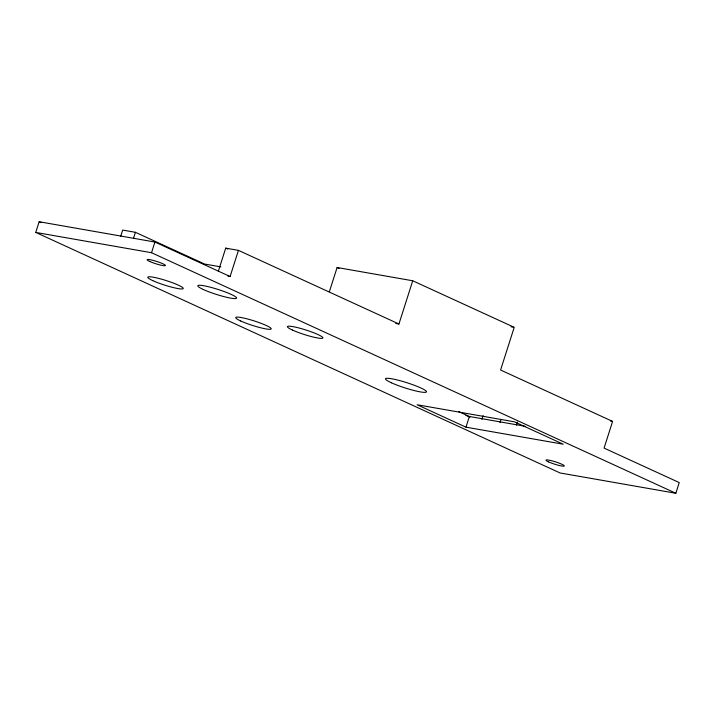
<?xml version="1.0" encoding="UTF-8"?>
<svg xmlns="http://www.w3.org/2000/svg" width="715" height="715" viewBox="0 0 715 715"><rect width="100%" height="100%" fill="white"/><g stroke="black" fill="none" stroke-linecap="round" stroke-linejoin="round"><path stroke-width="1.07" d="M35.75 232.42L39.155 221.739L154.923 242.036L230.096 276.526L238.444 250.375L398.934 324.002L412.734 280.772L514.219 327.327L500.589 370.021L612.594 421.412L604.077 448.099L679.25 482.58L675.845 493.261L560.077 472.964L35.75 232.42L151.517 252.717L675.845 493.261M120.674 236.352L122.676 230.078L135.412 232.304L204.57 264.032L220.89 266.901M133.464 238.408L135.412 232.304M151.517 252.717L154.923 242.036M218.361 271.155L225.708 248.141L238.444 250.375M329.383 291.684L337.096 267.508L412.734 280.772M465.974 427.168L563.223 444.212L514.362 421.796L417.113 404.753L465.974 427.168L469.38 416.488L525.105 426.265M481.901 419.41L483.117 415.612M500.044 422.592L500.947 419.741M516.462 425.148L517.446 422.065M227.969 276.151L230.096 276.526M511.055 326.773L513.164 327.139M395.753 323.439L398.934 324.002M610.44 421.028L612.594 421.412M337.096 267.508L339.107 268.429M225.708 248.141L227.71 249.061M458.413 411.456L469.38 416.488M465.823 415.299L469.871 417.149M39.155 221.739L41.157 222.66M548.584 461.89A9.608 1.233 17.7 0 0 563.956 466.153A9.608 1.233 17.7 0 0 552.892 461.077A9.608 1.233 17.7 0 0 548.584 461.89M149.703 261.449A9.608 1.233 17.7 0 0 165.076 265.712A9.608 1.233 17.7 0 0 154.002 260.635A9.608 1.233 17.7 0 0 149.703 261.449M391.364 382.766A21.468 2.762 17.7 0 0 425.729 392.294A21.468 2.762 17.7 0 0 400.99 380.943A21.468 2.762 17.7 0 0 391.364 382.766M152.769 280.629A18.644 2.404 17.7 0 0 182.611 288.905A18.644 2.404 17.7 0 0 161.125 279.056A18.644 2.404 17.7 0 0 152.769 280.629M203.319 289.495A20.342 2.619 17.7 0 0 235.879 298.521A20.342 2.619 17.7 0 0 212.435 287.77A20.342 2.619 17.7 0 0 203.319 289.495M240.723 320.981A18.644 2.404 17.7 0 0 270.565 329.257A18.644 2.404 17.7 0 0 249.079 319.399A18.644 2.404 17.7 0 0 240.723 320.981M292.426 330.044A18.644 2.404 17.7 0 0 322.268 338.32A18.644 2.404 17.7 0 0 300.792 328.471A18.644 2.404 17.7 0 0 292.426 330.044"/></g></svg>
